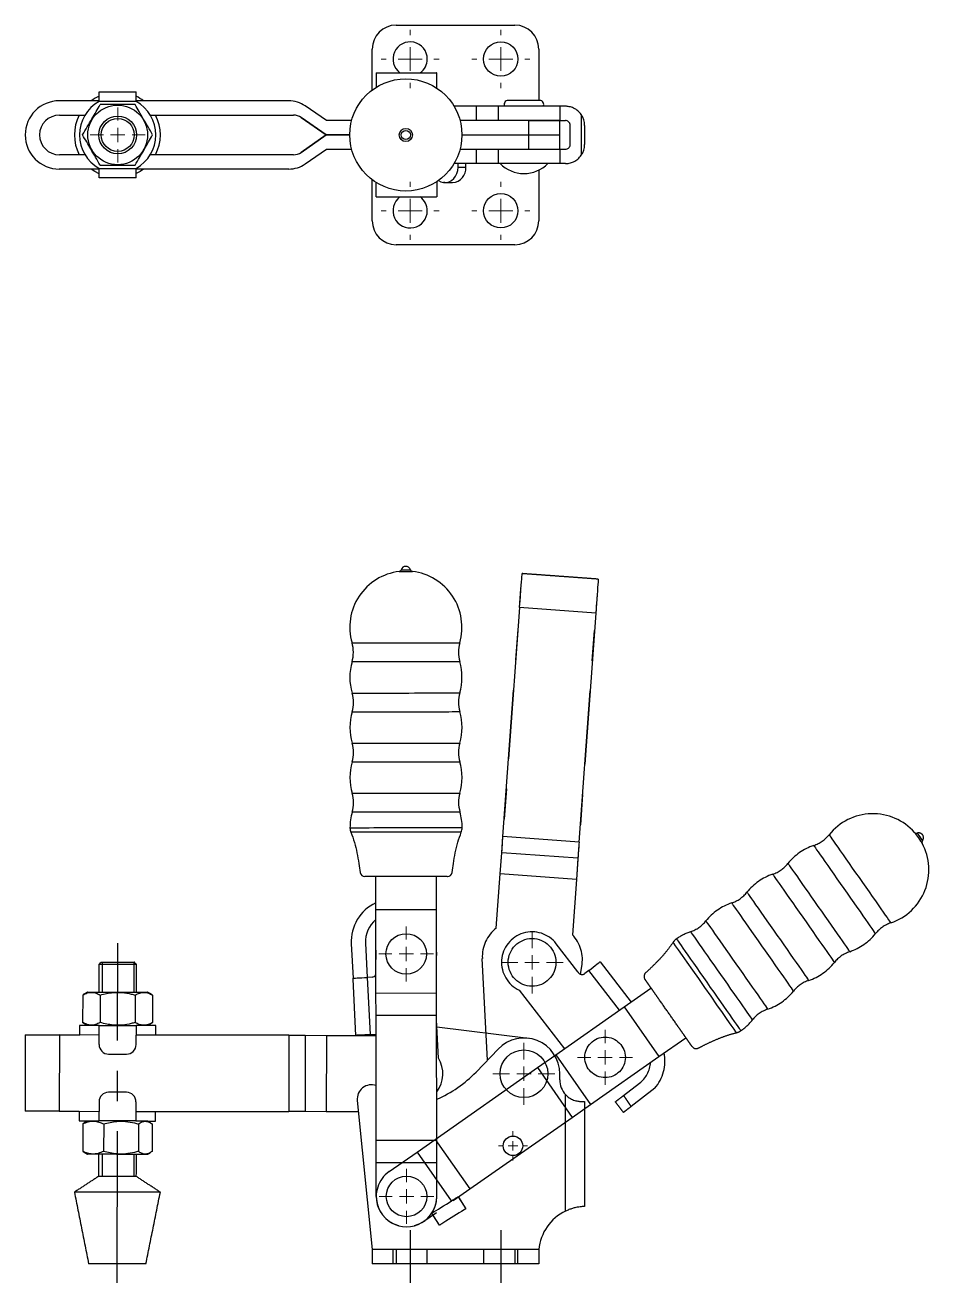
# Model space of a CAD drawing. Header units: millimetres. Extents: x 9 to 344, y 13 to 423.
# Drawn here: x 44 to 233.4, y 159.6 to 423.2 of the extents above; entities that cross this region are included whole.
import ezdxf

# ---------------------------------------------------------------- set-up
doc = ezdxf.new("R2010")
doc.units = ezdxf.units.MM
for name, pattern in [('CENTER', [50.8, 31.75, -6.35, 6.35, -6.35]), ('DASHED', [19.05, 12.7, -6.35]), ('PHANTOM', [63.5, 31.75, -6.35, 6.35, -6.35, 6.35, -6.35])]:
    doc.linetypes.add(name, pattern=pattern)
doc.layers.add('CENTER', color=1, linetype='CENTER')

# ---------------------------------------------------------------- blocks, each defined once
blk = doc.blocks.new('SW_CENTERMARKSYMBOL_0')
at = {"color": 0, "linetype": 'Continuous', "lineweight": 0}
for p, q in [((0, 3), (0, 5.75)), ((-3, 0), (-5.75, 0)), ((0, 0), (-1.5, 0)), ((0, 0), (0, 1.5)), ((0, 0), (0, -1.5)), ((0, 0), (1.5, 0)), ((3, 0), (5.75, 0)), ((0, -3), (0, -5.75))]:
    blk.add_line(p, q, dxfattribs=at)
blk = doc.blocks.new('SW_CENTERMARKSYMBOL_1')
at = {"color": 0, "linetype": 'Continuous', "lineweight": 0}
for p, q in [((0, 3), (0, 5.75)), ((-3, 0), (-5.75, 0)), ((0, 0), (-1.5, 0)), ((0, 0), (0, 1.5)), ((0, 0), (0, -1.5)), ((0, 0), (1.5, 0)), ((3, 0), (5.75, 0)), ((0, -3), (0, -5.75))]:
    blk.add_line(p, q, dxfattribs=at)
blk = doc.blocks.new('SW_CENTERMARKSYMBOL_2')
at = {"color": 0, "linetype": 'Continuous', "lineweight": 0}
for p, q in [((0, 3), (0, 6.5)), ((-3, 0), (-6.5, 0)), ((0, 0), (-1.5, 0)), ((0, 0), (0, 1.5)), ((0, 0), (0, -1.5)), ((0, 0), (1.5, 0)), ((3, 0), (6.5, 0)), ((0, -3), (0, -6.5))]:
    blk.add_line(p, q, dxfattribs=at)
blk = doc.blocks.new('SW_CENTERMARKSYMBOL_3')
at = {"color": 0, "linetype": 'Continuous', "lineweight": 0}
for p, q in [((0, 2), (0, 3.05)), ((-2, 0), (-3.05, 0)), ((0, 0), (-1, 0)), ((0, 0), (0, 1)), ((0, 0), (0, -1)), ((0, 0), (1, 0)), ((2, 0), (3.05, 0)), ((0, -2), (0, -3.05))]:
    blk.add_line(p, q, dxfattribs=at)
blk = doc.blocks.new('SW_CENTERMARKSYMBOL_4')
at = {"color": 0, "linetype": 'Continuous', "lineweight": 0}
for p, q in [((0, 5), (0, 6.1)), ((-5, 0), (-6.1, 0)), ((0, 0), (-2.5, 0)), ((0, 0), (0, 2.5)), ((0, 0), (0, -2.5)), ((0, 0), (2.5, 0)), ((5, 0), (6.1, 0)), ((0, -5), (0, -6.1))]:
    blk.add_line(p, q, dxfattribs=at)
blk = doc.blocks.new('SW_CENTERMARKSYMBOL_5')
at = {"color": 0, "linetype": 'Continuous', "lineweight": 0}
for p, q in [((0, 5), (0, 6.1)), ((-5, 0), (-6.1, 0)), ((0, 0), (-2.5, 0)), ((0, 0), (0, 2.5)), ((0, 0), (0, -2.5)), ((0, 0), (2.5, 0)), ((5, 0), (6.1, 0)), ((0, -5), (0, -6.1))]:
    blk.add_line(p, q, dxfattribs=at)
blk = doc.blocks.new('SW_CENTERMARKSYMBOL_6')
at = {"color": 0, "linetype": 'Continuous', "lineweight": 0}
for p, q in [((0, 5), (0, 6.1)), ((-5, 0), (-6.1, 0)), ((0, 0), (-2.5, 0)), ((0, 0), (0, 2.5)), ((0, 0), (0, -2.5)), ((0, 0), (2.5, 0)), ((5, 0), (6.1, 0)), ((0, -5), (0, -6.1))]:
    blk.add_line(p, q, dxfattribs=at)
blk = doc.blocks.new('SW_CENTERMARKSYMBOL_7')
at = {"color": 0, "linetype": 'Continuous', "lineweight": 0}
for p, q in [((0, 5), (0, 6.1)), ((-5, 0), (-6.1, 0)), ((0, 0), (-2.5, 0)), ((0, 0), (0, 2.5)), ((0, 0), (0, -2.5)), ((0, 0), (2.5, 0)), ((5, 0), (6.1, 0)), ((0, -5), (0, -6.1))]:
    blk.add_line(p, q, dxfattribs=at)

msp = doc.modelspace()

# ---------------------------------------------------------------- linework, layer by layer
at = {"color": 7, "linetype": 'Continuous'}
for p, q in [((121.73, 423.16), (146.63, 423.16)), ((116.73, 409.56), (116.73, 418.16)), ((151.63, 418.16), (151.63, 407.39)), ((117.53, 413.16), (130.23, 413.16)), ((117.53, 413.16), (117.53, 410.11)), ((130.26, 413.16), (130.23, 413.16)), ((130.27, 409.96), (130.26, 413.16)), ((59.49, 409.16), (59.51, 409.16)), ((59.49, 409.16), (59.49, 409.16)), ((59.51, 409.16), (67.26, 409.16)), ((59.51, 409.16), (59.51, 409.16)), ((51.19, 407.31), (51.17, 407.31)), ((59.51, 407.31), (51.19, 407.31)), ((59.51, 407.16), (59.52, 407.16)), ((67.26, 407.16), (59.52, 407.16)), ((59.73, 406.51), (59.72, 406.51)), ((99.26, 407.31), (67.26, 407.31)), ((107.14, 403.16), (102.68, 406.25)), ((113.68, 406.16), (113.59, 406.16)), ((138.49, 406.16), (133.93, 406.16)), ((138.49, 406.16), (138.49, 403.16)), ((143.11, 406.16), (138.49, 406.16)), ((143.11, 406.16), (143.11, 403.16)), ((156.03, 406.16), (143.11, 406.16)), ((151.85, 407.39), (145.2, 407.39)), ((156.03, 406.16), (156.03, 403.16)), ((157.23, 406.16), (156.03, 406.16)), ((51.19, 404.31), (56.55, 404.31)), ((70.23, 404.31), (100.26, 404.31)), ((101.86, 403.82), (101.83, 403.82)), ((107.1, 400.17), (101.83, 403.82)), ((101.86, 403.82), (107.12, 400.17)), ((160.53, 404.42), (160.53, 395.9)), ((112.42, 403.16), (107.14, 403.16)), ((149.45, 403.16), (135.19, 403.16)), ((149.45, 403.16), (149.45, 400.17)), ((156.03, 403.16), (149.45, 403.16)), ((149.45, 403.16), (156.03, 403.16)), ((156.03, 403.16), (157.23, 403.16)), ((158.23, 398.16), (158.23, 402.16)), ((161.23, 402.16), (161.23, 398.16)), ((101.83, 396.51), (107.1, 400.15)), ((107.12, 400.15), (101.86, 396.51)), ((107.12, 400.17), (107.1, 400.17)), ((107.12, 400.15), (107.1, 400.15)), ((107.12, 400.17), (112.03, 400.17)), ((112.03, 400.15), (107.12, 400.15)), ((135.58, 400.17), (149.45, 400.17)), ((149.45, 400.17), (156.03, 400.17)), ((149.45, 400.15), (149.45, 397.16)), ((56.55, 396.01), (51.19, 396.01)), ((100.26, 396.01), (70.23, 396.01)), ((101.86, 396.51), (101.83, 396.51)), ((102.68, 394.08), (107.14, 397.16)), ((107.14, 397.16), (112.42, 397.16)), ((135.19, 397.16), (149.45, 397.16)), ((138.49, 397.16), (138.49, 394.16)), ((143.11, 397.16), (143.11, 394.16)), ((149.45, 397.16), (156.03, 397.16)), ((149.45, 397.16), (156.03, 397.16)), ((156.03, 397.16), (156.03, 394.16)), ((156.03, 397.16), (157.23, 397.16)), ((51.19, 393.01), (51.17, 393.01)), ((59.51, 393.01), (51.19, 393.01)), ((59.51, 393.16), (59.52, 393.16)), ((59.52, 393.16), (67.26, 393.16)), ((59.73, 393.81), (59.72, 393.81)), ((99.26, 393.01), (67.26, 393.01)), ((113.68, 394.16), (113.59, 394.16)), ((138.49, 394.16), (133.93, 394.16)), ((134.74, 393.41), (134.74, 394.16)), ((134.74, 393.41), (136.33, 393.41)), ((136.33, 393.41), (136.33, 394.16)), ((143.11, 394.16), (138.49, 394.16)), ((156.03, 394.16), (143.11, 394.16)), ((151.63, 392.79), (151.63, 382.16)), ((157.23, 394.16), (156.03, 394.16)), ((59.51, 391.16), (59.51, 391.16)), ((67.26, 391.16), (59.51, 391.16)), ((116.73, 382.16), (116.73, 390.77)), ((117.53, 387.16), (117.53, 390.22)), ((130.27, 390.36), (130.26, 387.16)), ((117.53, 387.16), (130.23, 387.16)), ((130.26, 387.16), (130.23, 387.16)), ((146.63, 377.16), (121.73, 377.16)), ((117.5, 237.85), (117.49, 244.71)), ((130.2, 237.87), (130.19, 244.73)), ((117.5, 237.85), (130.2, 237.87)), ((117.52, 220.35), (117.5, 237.85)), ((130.22, 220.37), (130.2, 237.87)), ((112.34, 230.66), (112.71, 223.47)), ((115.34, 230.81), (115.7, 223.62)), ((117.47, 228.22), (117.52, 227.36)), ((112.72, 223.27), (112.71, 223.47)), ((113.31, 211.49), (112.72, 223.27)), ((116.7, 223.67), (115.7, 223.62)), ((115.7, 223.62), (116.3, 211.64)), ((56.07, 219.94), (56.06, 214.19)), ((59.73, 219.93), (59.72, 214.18)), ((67.06, 219.92), (67.06, 214.17)), ((70.73, 219.92), (70.72, 214.17)), ((117.52, 220.35), (130.22, 220.37)), ((117.53, 215.69), (117.52, 220.35)), ((130.23, 215.7), (130.22, 220.37)), ((59.52, 213.56), (67.26, 213.55)), ((117.53, 215.69), (130.23, 215.7)), ((117.56, 189.52), (117.53, 215.69)), ((130.26, 189.53), (130.23, 215.7)), ((130.63, 206.73), (130.23, 214.74)), ((51.19, 211.57), (51.17, 195.57)), ((59.51, 211.56), (51.19, 211.57)), ((51.19, 211.57), (55.39, 211.56)), ((59.51, 209.56), (59.51, 211.56)), ((67.26, 209.55), (67.26, 211.55)), ((99.26, 211.51), (67.26, 211.55)), ((99.26, 211.51), (99.24, 195.51)), ((102.68, 211.5), (102.66, 195.5)), ((102.68, 211.5), (107.14, 211.49)), ((107.14, 211.49), (107.12, 195.49)), ((107.12, 211.49), (117.54, 211.48)), ((107.14, 211.49), (117.54, 211.48)), ((116.3, 211.64), (117.32, 211.69)), ((116.3, 211.64), (117.32, 211.69)), ((117.32, 211.69), (117.53, 211.68)), ((130.3, 213.27), (149.45, 210.88)), ((143.11, 208.62), (138.49, 203.8)), ((143.11, 208.62), (138.49, 203.8)), ((61.51, 207.56), (65.25, 207.55)), ((156.03, 202.14), (156.03, 203.44)), ((65.24, 199.55), (61.5, 199.56)), ((113.6, 197.84), (116.73, 166.64)), ((113.6, 197.84), (116.73, 166.64)), ((157.23, 174.65), (157.23, 199.08)), ((51.17, 195.57), (59.49, 195.56)), ((55.36, 195.56), (51.17, 195.57)), ((59.49, 197.56), (59.49, 195.56)), ((67.24, 197.55), (67.24, 195.55)), ((67.24, 195.55), (99.24, 195.51)), ((107.1, 195.49), (101.83, 195.5)), ((107.12, 195.49), (102.66, 195.5)), ((113.84, 195.49), (107.1, 195.49)), ((113.84, 195.49), (107.12, 195.49)), ((160.53, 197.64), (161.23, 197.64)), ((161.23, 197.64), (161.23, 175.64)), ((161.23, 196.11), (161.23, 175.64)), ((56.08, 192.94), (56.07, 187.19)), ((67.24, 193.55), (59.49, 193.56)), ((60.47, 192.93), (60.46, 187.18)), ((67.75, 192.92), (67.74, 187.17)), ((70.64, 192.92), (70.64, 187.17)), ((157.23, 174.65), (157.23, 193.31)), ((117.56, 189.52), (130.26, 189.53)), ((117.57, 184.85), (117.56, 189.52)), ((130.27, 184.87), (130.26, 189.53)), ((117.57, 184.85), (130.27, 184.87)), ((117.58, 177.73), (117.57, 184.85)), ((130.28, 177.75), (130.27, 184.87)), ((134.74, 177.68), (136.33, 175.14)), ((134.79, 177.6), (136.33, 175.14)), ((130.82, 171.69), (129.23, 174.24)), ((130.82, 171.69), (129.46, 173.86)), ((116.73, 166.64), (116.73, 163.64)), ((121.73, 166.64), (116.73, 166.64)), ((116.73, 166.64), (116.73, 163.64)), ((121.73, 166.64), (116.73, 166.64)), ((121.73, 166.64), (121.73, 163.64)), ((146.63, 166.64), (121.73, 166.64)), ((121.73, 166.64), (121.73, 163.64)), ((146.63, 166.64), (121.73, 166.64)), ((146.63, 166.64), (146.63, 163.64)), ((151.63, 166.64), (146.63, 166.64)), ((146.63, 166.64), (146.63, 163.64)), ((151.63, 166.64), (146.63, 166.64)), ((151.63, 166.64), (151.63, 163.64)), ((151.63, 166.64), (151.63, 163.64)), ((69.32, 163.62), (57.32, 163.64)), ((121.73, 163.64), (116.73, 163.64)), ((121.73, 163.64), (116.73, 163.64)), ((146.63, 163.64), (121.73, 163.64)), ((146.63, 163.64), (121.73, 163.64)), ((151.63, 163.64), (146.63, 163.64)), ((151.63, 163.64), (146.63, 163.64))]:
    msp.add_line(p, q, dxfattribs=at)
for p, q in [((149.45, 400.15), (149.45, 400.17)), ((131.98, 390.16), (131.69, 390.18))]:
    msp.add_line(p, q)
at = {"color": 3, "linetype": 'PHANTOM'}
for p, q in [((144.05, 252.17), (147.62, 301.11)), ((147.62, 301.11), (144.13, 253.16)), ((163.58, 299.95), (147.62, 301.11)), ((163.58, 299.95), (160.01, 251)), ((160.08, 252), (163.58, 299.95)), ((160.08, 252), (144.13, 253.16)), ((143.56, 245.32), (143.94, 250.58)), ((143.55, 245.31), (143.88, 249.76)), ((159.84, 248.6), (143.88, 249.76)), ((159.9, 249.42), (159.51, 244.16)), ((159.84, 248.6), (159.51, 244.15)), ((142.73, 233.94), (143.56, 245.32)), ((142.73, 233.94), (143.55, 245.31)), ((159.51, 244.15), (143.55, 245.31)), ((159.51, 244.16), (158.67, 232.58)), ((159.51, 244.15), (158.67, 232.58)), ((159.81, 224.82), (155.3, 230.68)), ((140.87, 206.29), (139.8, 227.62)), ((164.51, 226.91), (171, 218.47)), ((160.62, 225.92), (160.31, 224.34)), ((162.13, 225.08), (161.32, 224.46)), ((162.13, 225.08), (161.32, 224.46)), ((168.54, 216.75), (162.13, 225.08)), ((169.52, 217.43), (175.14, 221.37)), ((147.55, 220.96), (157.01, 208.67)), ((155.19, 207.39), (169.52, 217.43)), ((169.52, 217.43), (176.81, 207.03)), ((176.81, 207.03), (182.43, 210.97)), ((151.37, 204.72), (155.19, 207.39)), ((155.19, 207.39), (162.48, 196.99)), ((162.48, 196.99), (176.81, 207.03)), ((129.94, 189.7), (151.37, 204.72)), ((151.37, 204.72), (158.66, 194.31)), ((169.4, 198.88), (172.74, 201.45)), ((175.95, 200.39), (170.97, 196.56)), ((158.66, 194.31), (162.48, 196.99)), ((137.22, 179.3), (158.66, 194.31)), ((126.12, 187.03), (129.94, 189.7)), ((129.94, 189.7), (137.22, 179.3)), ((120.28, 182.94), (126.12, 187.03)), ((126.12, 187.03), (133.29, 176.78)), ((133.73, 176.85), (137.22, 179.3)), ((127.57, 172.54), (130.2, 174.38))]:
    msp.add_line(p, q, dxfattribs=at)
at = {"color": 3, "linetype": 'Continuous'}
for p, q in [((60.14, 226.83), (60.14, 220.48)), ((66.76, 226.82), (66.76, 220.48)), ((60.14, 186.56), (60.14, 181.93)), ((66.76, 186.55), (66.76, 181.92))]:
    msp.add_line(p, q, dxfattribs=at)
at = {"color": 3, "linetype": 'DASHED'}
for p, q in [((121.08, 166.64), (121.08, 163.64)), ((128.28, 163.64), (128.28, 166.64)), ((140.08, 166.64), (140.08, 163.64)), ((147.28, 163.64), (147.28, 166.64))]:
    msp.add_line(p, q, dxfattribs=at)
at = {"color": 7, "linetype": 'Continuous', "flags": 128}
for points in [[(59.51, 392.02), (58.6, 392.51), (57.88, 393.01)], [(68.81, 393.01), (68.08, 392.51), (67.26, 392.06)], [(130.6, 390.6), (131.13, 390.32), (131.69, 390.18), (132.27, 390.18), (132.83, 390.32), (133.36, 390.6), (133.83, 391), (134.21, 391.5), (134.5, 392.09), (134.68, 392.74), (134.74, 393.41)], [(122.38, 308.68), (122.45, 308.68), (122.65, 308.68), (122.95, 308.68), (123.34, 308.68), (123.77, 308.68), (124.19, 308.68), (124.58, 308.68), (124.89, 308.68), (125.08, 308.68), (125.15, 308.68)], [(122.81, 309.04), (122.88, 309.04), (123.09, 309.04), (123.4, 309.04), (123.77, 309.04), (124.13, 309.04), (124.45, 309.04), (124.65, 309.04), (124.73, 309.04)], [(112.51, 293.71), (112.57, 293.71), (112.77, 293.71), (113.1, 293.71), (113.55, 293.71), (114.12, 293.71), (114.81, 293.71), (115.6, 293.71), (116.48, 293.71), (117.45, 293.72), (118.5, 293.72), (119.61, 293.72), (120.77, 293.72), (121.96, 293.72), (123.17, 293.72), (124.4, 293.72), (125.61, 293.73), (126.8, 293.73), (127.96, 293.73), (129.07, 293.73), (130.12, 293.73), (131.09, 293.73), (131.97, 293.73), (132.76, 293.73), (133.45, 293.74), (134.02, 293.74), (134.47, 293.74), (134.8, 293.74), (135, 293.74), (135.07, 293.74), (135.07, 293.74)], [(112.51, 289.79), (112.58, 289.79), (112.77, 289.79), (113.1, 289.79), (113.55, 289.79), (114.12, 289.79), (114.81, 289.79), (115.6, 289.79), (116.49, 289.79), (117.46, 289.8), (118.51, 289.8), (119.61, 289.8), (120.77, 289.8), (121.96, 289.8), (123.18, 289.8), (124.4, 289.8), (125.61, 289.81), (126.81, 289.81), (127.96, 289.81), (129.07, 289.81), (130.12, 289.81), (131.09, 289.81), (131.98, 289.81), (132.77, 289.81), (133.46, 289.82), (134.03, 289.82), (134.48, 289.82), (134.81, 289.82), (135, 289.82), (135.07, 289.82), (135.07, 289.82)], [(112.52, 283.21), (112.58, 283.21), (112.78, 283.21), (113.11, 283.21), (113.56, 283.21), (114.13, 283.21), (114.82, 283.21), (115.61, 283.21), (116.5, 283.21), (117.47, 283.22), (118.51, 283.22), (119.62, 283.22), (120.78, 283.22), (121.97, 283.22), (123.19, 283.22), (124.41, 283.22), (125.62, 283.23), (126.82, 283.23), (127.97, 283.23), (129.08, 283.23), (130.13, 283.23), (131.1, 283.23), (131.99, 283.23), (132.78, 283.23), (133.46, 283.24), (134.04, 283.24), (134.49, 283.24), (134.81, 283.24), (135.01, 283.24), (135.08, 283.24), (135.08, 283.24)], [(112.52, 279.29), (112.59, 279.29), (112.79, 279.29), (113.11, 279.29), (113.57, 279.29), (114.14, 279.29), (114.82, 279.29), (115.61, 279.29), (116.5, 279.29), (117.47, 279.3), (118.52, 279.3), (119.63, 279.3), (120.78, 279.3), (121.98, 279.3), (123.19, 279.3), (124.41, 279.3), (125.63, 279.31), (126.82, 279.31), (127.98, 279.31), (129.09, 279.31), (130.13, 279.31), (131.11, 279.31), (131.99, 279.31), (132.78, 279.31), (133.47, 279.32), (134.04, 279.32), (134.49, 279.32), (134.82, 279.32), (135.02, 279.32), (135.08, 279.32), (135.08, 279.32)], [(112.53, 272.71), (112.6, 272.71), (112.79, 272.71), (113.12, 272.71), (113.57, 272.71), (114.15, 272.71), (114.83, 272.71), (115.62, 272.71), (116.51, 272.71), (117.48, 272.72), (118.53, 272.72), (119.64, 272.72), (120.79, 272.72), (121.99, 272.72), (123.2, 272.72), (124.42, 272.72), (125.64, 272.73), (126.83, 272.73), (127.99, 272.73), (129.09, 272.73), (130.14, 272.73), (131.11, 272.73), (132, 272.73), (132.79, 272.73), (133.48, 272.74), (134.05, 272.74), (134.5, 272.74), (134.83, 272.74), (135.02, 272.74), (135.09, 272.74), (135.09, 272.74)], [(112.54, 268.79), (112.6, 268.79), (112.8, 268.79), (113.13, 268.79), (113.58, 268.79), (114.15, 268.79), (114.84, 268.79), (115.63, 268.79), (116.51, 268.79), (117.49, 268.8), (118.53, 268.8), (119.64, 268.8), (120.8, 268.8), (121.99, 268.8), (123.2, 268.8), (124.43, 268.8), (125.64, 268.81), (126.83, 268.81), (127.99, 268.81), (129.1, 268.81), (130.15, 268.81), (131.12, 268.81), (132, 268.81), (132.8, 268.81), (133.48, 268.82), (134.05, 268.82), (134.5, 268.82), (134.83, 268.82), (135.03, 268.82), (135.1, 268.82)], [(112.54, 262.21), (112.61, 262.21), (112.81, 262.21), (113.13, 262.21), (113.59, 262.21), (114.16, 262.21), (114.84, 262.21), (115.63, 262.21), (116.52, 262.21), (117.49, 262.22), (118.54, 262.22), (119.65, 262.22), (120.81, 262.22), (122, 262.22), (123.21, 262.22), (124.43, 262.22), (125.65, 262.23), (126.84, 262.23), (128, 262.23), (129.11, 262.23), (130.15, 262.23), (131.13, 262.23), (132.01, 262.23), (132.8, 262.23), (133.49, 262.24), (134.06, 262.24), (134.51, 262.24), (134.84, 262.24), (135.04, 262.24), (135.1, 262.24), (135.1, 262.24)], [(112.55, 258.29), (112.61, 258.29), (112.81, 258.29), (113.14, 258.29), (113.59, 258.29), (114.16, 258.29), (114.85, 258.29), (115.64, 258.29), (116.53, 258.29), (117.5, 258.3), (118.54, 258.3), (119.65, 258.3), (120.81, 258.3), (122, 258.3), (123.22, 258.3), (124.44, 258.3), (125.65, 258.31), (126.85, 258.31), (128, 258.31), (129.11, 258.31), (130.16, 258.31), (131.13, 258.31), (132.02, 258.31), (132.81, 258.31), (133.49, 258.32), (134.07, 258.32), (134.52, 258.32), (134.84, 258.32), (135.04, 258.32), (135.11, 258.32), (135.11, 258.32)], [(112.08, 255), (112.15, 255), (112.35, 255), (112.68, 255), (113.13, 255), (113.71, 255), (114.4, 255), (115.2, 255), (116.09, 255), (117.08, 255.01), (118.14, 255.01), (119.26, 255.01), (120.44, 255.01), (121.66, 255.01), (122.89, 255.01), (124.14, 255.01), (125.39, 255.02), (126.62, 255.02), (127.82, 255.02), (128.97, 255.02), (130.06, 255.02), (131.09, 255.02), (132.03, 255.02), (132.88, 255.02), (133.62, 255.03), (134.26, 255.03), (134.78, 255.03), (135.17, 255.03), (135.43, 255.03), (135.57, 255.03), (135.58, 255.03)], [(135.4, 254.07), (135.18, 254.07), (134.52, 254.07), (133.45, 254.07), (132.01, 254.07), (130.26, 254.06), (128.26, 254.06), (126.09, 254.06), (123.83, 254.06), (121.58, 254.05), (119.41, 254.05), (117.41, 254.05), (115.65, 254.05), (114.22, 254.04), (113.15, 254.04), (112.49, 254.04), (112.27, 254.04), (112.27, 254.04)], [(117.51, 229.33), (117.49, 229.14), (117.47, 228.22)], [(130.22, 227.75), (130.26, 228.55), (130.21, 229.34)], [(59.94, 226.83), (60.01, 226.83), (60.21, 226.83), (60.53, 226.83), (60.96, 226.83), (61.48, 226.83), (62.08, 226.83), (62.73, 226.83), (63.41, 226.83)], [(63.41, 226.83), (64.08, 226.83), (64.73, 226.83), (65.33, 226.83), (65.86, 226.83), (66.29, 226.83), (66.61, 226.82), (66.81, 226.82), (66.87, 226.82)], [(63.41, 226.33), (62.68, 226.33), (61.97, 226.33), (61.32, 226.33), (60.74, 226.33), (60.24, 226.33), (59.86, 226.33), (59.59, 226.33), (59.46, 226.33), (59.44, 226.33)], [(67.37, 226.32), (67.35, 226.32), (67.22, 226.32), (66.96, 226.32), (66.57, 226.32), (66.08, 226.33), (65.49, 226.33), (64.84, 226.33), (64.14, 226.33), (63.41, 226.33)], [(112.71, 223.47), (112.76, 223.47), (112.93, 223.48), (113.21, 223.5), (113.58, 223.52), (114.04, 223.54), (114.55, 223.56), (115.12, 223.59), (115.7, 223.62)], [(57.15, 220.56), (57.15, 220.56), (57.25, 220.56), (57.48, 220.56), (57.84, 220.56), (58.32, 220.56), (58.9, 220.56), (59.58, 220.56), (60.34, 220.56), (61.17, 220.56), (62.04, 220.56), (62.94, 220.55), (63.86, 220.55), (64.76, 220.55), (65.63, 220.55), (66.46, 220.55), (67.22, 220.55), (67.9, 220.55), (68.48, 220.55), (68.96, 220.55), (69.31, 220.55), (69.54, 220.55), (69.64, 220.55), (69.65, 220.55)], [(59.52, 213.56), (58.62, 213.56), (57.81, 213.56), (57.1, 213.56), (56.5, 213.56), (56.02, 213.56), (55.67, 213.56), (55.46, 213.56), (55.39, 213.56)], [(59.51, 211.56), (59.51, 211.95), (59.51, 212.32), (59.52, 212.67), (59.52, 212.97), (59.52, 213.22), (59.52, 213.41), (59.52, 213.52), (59.52, 213.56)], [(67.26, 213.55), (67.26, 213.51), (67.26, 213.4), (67.26, 213.21), (67.26, 212.96), (67.26, 212.66), (67.26, 212.31), (67.26, 211.94), (67.26, 211.55)], [(71.39, 213.54), (71.32, 213.54), (71.11, 213.54), (70.76, 213.54), (70.28, 213.54), (69.68, 213.55), (68.97, 213.55), (68.16, 213.55), (67.26, 213.55)], [(44.04, 211.58), (44.05, 211.58), (44.19, 211.58), (44.45, 211.58), (44.84, 211.58), (45.35, 211.58), (45.96, 211.58), (46.67, 211.58), (47.47, 211.58), (48.34, 211.57), (49.26, 211.57), (50.21, 211.57), (51.19, 211.57)], [(47.04, 211.58), (47.05, 211.58), (47.2, 211.58), (47.47, 211.58), (47.88, 211.58), (48.39, 211.57), (49, 211.57), (49.69, 211.57), (50.42, 211.57), (51.19, 211.57)], [(99.26, 211.51), (99.72, 211.5), (100.17, 211.5), (100.61, 211.5), (101.05, 211.5), (101.48, 211.5), (101.89, 211.5), (102.29, 211.5), (102.68, 211.5)], [(100.26, 211.5), (100.47, 211.5), (100.69, 211.5), (100.89, 211.5), (101.1, 211.5), (101.3, 211.5), (101.49, 211.5), (101.68, 211.5), (101.86, 211.5)], [(116.3, 211.64), (115.72, 211.61), (115.16, 211.58), (114.64, 211.55), (114.19, 211.53), (113.81, 211.51), (113.54, 211.5), (113.37, 211.49), (113.31, 211.49)], [(51.17, 195.57), (50.19, 195.57), (49.24, 195.57), (48.32, 195.57), (47.45, 195.58), (46.65, 195.58), (45.94, 195.58), (45.32, 195.58), (44.82, 195.58), (44.43, 195.58), (44.17, 195.58), (44.03, 195.58), (44.02, 195.58)], [(51.17, 195.57), (50.4, 195.57), (49.67, 195.57), (48.98, 195.57), (48.37, 195.57), (47.85, 195.58), (47.45, 195.58), (47.17, 195.58), (47.03, 195.58), (47.02, 195.58)], [(59.49, 193.56), (59.49, 193.6), (59.49, 193.71), (59.49, 193.9), (59.49, 194.15), (59.49, 194.45), (59.49, 194.79), (59.49, 195.17), (59.49, 195.56)], [(67.24, 195.55), (67.24, 195.16), (67.24, 194.78), (67.24, 194.44), (67.24, 194.13), (67.24, 193.89), (67.24, 193.7), (67.24, 193.59), (67.24, 193.55)], [(102.66, 195.5), (102.27, 195.5), (101.87, 195.5), (101.46, 195.5), (101.03, 195.5), (100.59, 195.5), (100.15, 195.5), (99.7, 195.5), (99.24, 195.51)], [(101.83, 195.5), (101.66, 195.5), (101.47, 195.5), (101.28, 195.5), (101.08, 195.5), (100.87, 195.5), (100.66, 195.5), (100.45, 195.5), (100.24, 195.5)], [(55.36, 193.56), (55.43, 193.56), (55.64, 193.56), (55.99, 193.56), (56.47, 193.56), (57.07, 193.56), (57.78, 193.56), (58.59, 193.56), (59.49, 193.56)], [(67.24, 193.55), (68.13, 193.55), (68.94, 193.55), (69.65, 193.55), (70.25, 193.54), (70.73, 193.54), (71.08, 193.54), (71.29, 193.54), (71.36, 193.54)], [(64.09, 186.55), (63.18, 186.55), (62.27, 186.56), (61.38, 186.56), (60.54, 186.56), (59.76, 186.56), (59.05, 186.56), (58.44, 186.56), (57.93, 186.56), (57.53, 186.56), (57.26, 186.56), (57.12, 186.56), (57.1, 186.56)], [(69.6, 186.55), (69.54, 186.55), (69.35, 186.55), (69.03, 186.55), (68.59, 186.55), (68.04, 186.55), (67.39, 186.55), (66.65, 186.55), (65.84, 186.55), (64.98, 186.55), (64.09, 186.55)], [(67.31, 181.92), (67.29, 181.92), (67.16, 181.92), (66.9, 181.92), (66.51, 181.92), (66.02, 181.93), (65.43, 181.93), (64.78, 181.93), (64.08, 181.93), (63.35, 181.93), (62.62, 181.93), (61.91, 181.93), (61.26, 181.93), (60.68, 181.93), (60.18, 181.93), (59.8, 181.93), (59.53, 181.93), (59.4, 181.93), (59.38, 181.93)], [(72.34, 178.62), (72.34, 178.62), (72.24, 178.62), (72, 178.62), (71.63, 178.62), (71.14, 178.62), (70.52, 178.62), (69.8, 178.62), (68.98, 178.62), (68.08, 178.62), (67.1, 178.62), (66.07, 178.63), (65, 178.63), (63.9, 178.63), (62.79, 178.63), (61.69, 178.63), (60.61, 178.63), (59.58, 178.63), (58.6, 178.64), (57.7, 178.64), (56.88, 178.64), (56.16, 178.64), (55.55, 178.64), (55.05, 178.64), (54.69, 178.64), (54.45, 178.64), (54.35, 178.64), (54.34, 178.64)], [(129.23, 174.24), (129.29, 174.28), (129.46, 174.39), (129.75, 174.57), (130.14, 174.81), (130.6, 175.1), (131.13, 175.43), (131.69, 175.78), (132.27, 176.14), (132.83, 176.49), (133.36, 176.82), (133.83, 177.11), (134.21, 177.35), (134.5, 177.53), (134.68, 177.65), (134.74, 177.68)], [(129.99, 174.72), (130.14, 174.81), (130.6, 175.1), (131.13, 175.43), (131.69, 175.78), (132.27, 176.14), (132.83, 176.49), (133.36, 176.82), (133.64, 177)], [(136.33, 175.14), (136.27, 175.1), (136.09, 174.99), (135.8, 174.81), (135.42, 174.57), (134.95, 174.28), (134.42, 173.95), (133.86, 173.6), (133.28, 173.24), (132.72, 172.88), (132.19, 172.56), (131.73, 172.26), (131.34, 172.02), (131.05, 171.84), (130.88, 171.73), (130.82, 171.69)], [(136.33, 175.14), (136.27, 175.1), (136.09, 174.99), (135.8, 174.81), (135.42, 174.57), (134.95, 174.28), (134.42, 173.95), (133.86, 173.6), (133.28, 173.24), (132.72, 172.88), (132.19, 172.56), (131.73, 172.26), (131.34, 172.02), (131.05, 171.84), (130.88, 171.73), (130.82, 171.69)]]:
    msp.add_lwpolyline(points, dxfattribs=at)
at = {"color": 3, "linetype": 'PHANTOM', "flags": 128}
for points in [[(147.62, 301.11), (147.69, 302.13), (147.76, 303.12), (147.83, 304.08), (147.9, 304.97), (147.96, 305.78), (148.01, 306.5), (148.05, 307.11), (148.09, 307.6), (148.12, 307.95), (148.13, 308.17), (148.14, 308.24)], [(164.1, 307.08), (164.09, 307.01), (164.07, 306.79), (164.05, 306.44), (164.01, 305.95), (163.97, 305.34), (163.92, 304.62), (163.86, 303.81), (163.79, 302.91), (163.72, 301.96), (163.65, 300.97), (163.58, 299.95)], [(147.62, 301.11), (147.67, 301.87), (147.73, 302.61), (147.78, 303.29), (147.82, 303.9), (147.86, 304.42), (147.89, 304.82), (147.91, 305.09), (147.92, 305.23), (147.92, 305.25)], [(163.88, 304.09), (163.88, 304.07), (163.87, 303.93), (163.85, 303.66), (163.82, 303.25), (163.78, 302.74), (163.73, 302.13), (163.68, 301.45), (163.63, 300.71), (163.58, 299.95)], [(143.88, 249.76), (143.91, 250.14), (143.94, 250.54), (143.97, 250.95), (144, 251.38), (144.03, 251.82), (144.06, 252.26), (144.09, 252.71), (144.13, 253.16)], [(212.45, 253.52), (212.49, 253.47), (212.61, 253.3), (212.8, 253.02), (213.07, 252.64), (213.41, 252.15), (213.81, 251.57), (214.28, 250.91), (214.81, 250.16), (215.38, 249.34), (216, 248.46), (216.65, 247.52), (217.33, 246.55), (218.03, 245.55), (218.74, 244.54), (219.46, 243.52), (220.16, 242.51), (220.85, 241.53), (221.52, 240.57), (222.16, 239.66), (222.75, 238.81), (223.3, 238.03), (223.8, 237.32), (224.24, 236.69), (224.61, 236.16), (224.92, 235.72), (225.15, 235.39), (225.31, 235.17), (225.38, 235.06), (225.39, 235.05)], [(230.38, 254), (230.42, 253.94), (230.53, 253.78), (230.71, 253.53), (230.93, 253.22), (231.17, 252.87), (231.42, 252.52), (231.64, 252.2), (231.81, 251.95), (231.93, 251.79), (231.97, 251.73)], [(230.92, 253.86), (230.96, 253.8), (231.08, 253.63), (231.26, 253.37), (231.47, 253.07), (231.68, 252.77), (231.86, 252.52), (231.98, 252.34), (232.02, 252.28), (232.02, 252.28)], [(143.94, 250.58), (143.95, 250.76), (143.96, 250.94), (143.98, 251.14), (143.99, 251.33), (144.01, 251.54), (144.02, 251.75), (144.04, 251.96), (144.05, 252.17)], [(160.08, 252), (160.05, 251.55), (160.02, 251.1), (159.99, 250.65), (159.95, 250.22), (159.92, 249.79), (159.89, 249.38), (159.86, 248.98), (159.84, 248.6)], [(160.01, 251), (160, 250.79), (159.98, 250.58), (159.97, 250.38), (159.95, 250.17), (159.94, 249.97), (159.92, 249.78), (159.91, 249.59), (159.9, 249.42)], [(209.24, 251.27), (209.28, 251.22), (209.4, 251.05), (209.59, 250.77), (209.86, 250.39), (210.2, 249.91), (210.6, 249.33), (211.07, 248.66), (211.6, 247.91), (212.17, 247.09), (212.79, 246.21), (213.44, 245.27), (214.12, 244.3), (214.82, 243.3), (215.53, 242.29), (216.25, 241.27), (216.95, 240.26), (217.64, 239.28), (218.31, 238.32), (218.95, 237.42), (219.54, 236.56), (220.09, 235.78), (220.59, 235.07), (221.03, 234.44), (221.4, 233.91), (221.71, 233.48), (221.94, 233.14), (222.09, 232.92), (222.17, 232.81), (222.18, 232.8)], [(200.64, 245.25), (200.68, 245.19), (200.8, 245.03), (200.99, 244.75), (201.26, 244.37), (201.6, 243.88), (202, 243.3), (202.47, 242.63), (203, 241.88), (203.57, 241.06), (204.19, 240.18), (204.84, 239.25), (205.52, 238.28), (206.22, 237.28), (206.93, 236.27), (207.65, 235.25), (208.35, 234.24), (209.04, 233.25), (209.71, 232.3), (210.35, 231.39), (210.94, 230.54), (211.49, 229.75), (211.99, 229.04), (212.43, 228.42), (212.8, 227.89), (213.11, 227.45), (213.34, 227.12), (213.49, 226.9), (213.57, 226.79), (213.58, 226.77)], [(203.85, 247.5), (203.89, 247.44), (204.01, 247.27), (204.2, 247), (204.47, 246.61), (204.81, 246.13), (205.21, 245.55), (205.68, 244.88), (206.21, 244.13), (206.78, 243.31), (207.4, 242.43), (208.05, 241.5), (208.73, 240.53), (209.43, 239.53), (210.14, 238.51), (210.86, 237.5), (211.56, 236.49), (212.25, 235.5), (212.92, 234.55), (213.56, 233.64), (214.15, 232.79), (214.71, 232), (215.2, 231.29), (215.64, 230.67), (216.01, 230.13), (216.32, 229.7), (216.55, 229.37), (216.71, 229.15), (216.78, 229.04), (216.79, 229.02)], [(195.25, 241.47), (195.29, 241.42), (195.41, 241.25), (195.6, 240.97), (195.87, 240.59), (196.21, 240.11), (196.61, 239.53), (197.08, 238.86), (197.61, 238.11), (198.18, 237.29), (198.8, 236.41), (199.45, 235.48), (200.13, 234.5), (200.83, 233.5), (201.54, 232.49), (202.26, 231.47), (202.96, 230.46), (203.65, 229.48), (204.32, 228.52), (204.96, 227.62), (205.55, 226.76), (206.11, 225.98), (206.6, 225.27), (207.04, 224.64), (207.41, 224.11), (207.72, 223.68), (207.95, 223.35), (208.11, 223.12), (208.18, 223.01), (208.19, 223)], [(192.04, 239.23), (192.08, 239.17), (192.2, 239), (192.39, 238.72), (192.66, 238.34), (193, 237.86), (193.4, 237.28), (193.87, 236.61), (194.4, 235.86), (194.97, 235.04), (195.59, 234.16), (196.24, 233.23), (196.92, 232.25), (197.62, 231.26), (198.33, 230.24), (199.05, 229.22), (199.75, 228.22), (200.44, 227.23), (201.11, 226.28), (201.75, 225.37), (202.34, 224.52), (202.89, 223.73), (203.39, 223.02), (203.83, 222.39), (204.2, 221.86), (204.51, 221.43), (204.74, 221.1), (204.89, 220.87), (204.97, 220.76), (204.98, 220.75)], [(186.65, 235.45), (186.69, 235.39), (186.81, 235.23), (187, 234.95), (187.27, 234.57), (187.61, 234.08), (188.01, 233.5), (188.48, 232.83), (189.01, 232.08), (189.58, 231.26), (190.2, 230.38), (190.85, 229.45), (191.53, 228.48), (192.23, 227.48), (192.94, 226.47), (193.66, 225.45), (194.36, 224.44), (195.05, 223.45), (195.72, 222.5), (196.36, 221.59), (196.95, 220.74), (197.51, 219.95), (198, 219.24), (198.44, 218.62), (198.81, 218.09), (199.12, 217.65), (199.35, 217.32), (199.51, 217.1), (199.58, 216.99), (199.59, 216.97)], [(183.44, 233.2), (183.48, 233.14), (183.6, 232.98), (183.79, 232.7), (184.06, 232.32), (184.4, 231.83), (184.8, 231.25), (185.27, 230.58), (185.8, 229.84), (186.37, 229.02), (186.99, 228.13), (187.64, 227.2), (188.32, 226.23), (189.02, 225.23), (189.73, 224.22), (190.45, 223.2), (191.15, 222.19), (191.84, 221.2), (192.51, 220.25), (193.15, 219.34), (193.74, 218.49), (194.29, 217.7), (194.79, 217), (195.23, 216.37), (195.6, 215.84), (195.91, 215.4), (196.14, 215.07), (196.3, 214.85), (196.37, 214.74), (196.38, 214.72)], [(193.07, 212.05), (192.94, 212.23), (192.56, 212.77), (191.95, 213.65), (191.13, 214.83), (190.12, 216.26), (188.97, 217.9), (187.73, 219.68), (186.43, 221.53), (185.14, 223.37), (183.89, 225.15), (182.75, 226.79), (181.74, 228.22), (180.91, 229.4), (180.3, 230.28), (179.92, 230.82), (179.8, 231), (179.8, 231)], [(180.48, 231.7), (180.51, 231.64), (180.63, 231.47), (180.83, 231.19), (181.1, 230.81), (181.44, 230.32), (181.85, 229.74), (182.32, 229.06), (182.85, 228.3), (183.43, 227.48), (184.06, 226.58), (184.72, 225.64), (185.41, 224.65), (186.13, 223.63), (186.85, 222.6), (187.58, 221.55), (188.31, 220.52), (189.02, 219.5), (189.71, 218.51), (190.37, 217.57), (191, 216.67), (191.58, 215.84), (192.11, 215.09), (192.58, 214.41), (192.99, 213.83), (193.34, 213.34), (193.61, 212.95), (193.8, 212.68), (193.92, 212.51), (193.96, 212.45)], [(162.13, 225.08), (162.59, 225.44), (163.04, 225.78), (163.45, 226.1), (163.81, 226.38), (164.1, 226.61), (164.32, 226.77), (164.46, 226.88), (164.51, 226.91)]]:
    msp.add_lwpolyline(points, dxfattribs=at)
at = {"color": 7, "linetype": 'Continuous'}
for centre, radius in [((143.68, 416.06), 3.6), ((123.78, 400.16), 11.75), ((63.4, 400.16), 6.25), ((63.41, 400.16), 3.96), ((123.77, 400.16), 1.38), ((123.77, 400.16), 0.961), ((143.68, 384.26), 3.6), ((123.86, 228.54), 4.25), ((148.53, 203.44), 5), ((146.23, 188.34), 2.05), ((123.93, 177.74), 4.25), ((123.93, 177.74), 4.25)]:
    msp.add_circle(centre, radius, dxfattribs=at)
at = {"color": 3, "linetype": 'Continuous'}
msp.add_circle((63.41, 400.16), 3.46, dxfattribs=at)
at = {"color": 3, "linetype": 'PHANTOM'}
for centre, radius in [((150.23, 226.78), 5), ((165.53, 206.88), 4.25)]:
    msp.add_circle(centre, radius, dxfattribs=at)
at = {"color": 7, "linetype": 'Continuous'}
for centre, radius, start, end in [((121.73, 418.16), 5, 90, 180), ((146.63, 418.16), 5, 0, 90), ((124.68, 416.06), 3.6, 0, 233.6639), ((124.68, 416.06), 3.6, 306.3361, 360), ((-310.18, 407.66), 369.7, 359.9227, 0.2327), ((-301.12, 407.66), 368.38, 359.9222, 0.2332), ((51.17, 400.16), 7.15, 90.0001, 269.9999), ((63.39, 400.16), 8, 118.9551, 241.0449), ((63.34, 400.16), 9, 115.1569, 127.3971), ((63.34, 400.16), 9, 52.603, 64.1802), ((63.39, 400.16), 8, 298.9551, 61.0449), ((99.26, 401.31), 6, 55.3296, 90), ((145.2, 406.56), 0.825, 90, 209.0025), ((151.85, 406.56), 0.825, 330.9975, 90), ((51.19, 400.16), 4.15, 90, 270), ((63.34, 400.16), 9, 152.5414, 207.4586), ((63.34, 400.16), 9, 332.5412, 27.4588), ((100.24, 401.51), 2.8, 55.3296, 90.0001), ((100.26, 401.51), 2.8, 55.3297, 90), ((157.23, 402.16), 4, 0, 34.4115), ((157.23, 398.16), 4, 325.5885, 360), ((100.24, 398.81), 2.8, 269.9999, 304.6704), ((100.26, 398.81), 2.8, 270, 304.6703), ((-310.18, 392.66), 369.7, 359.7673, 0.0773), ((-301.12, 392.66), 368.38, 359.7668, 0.0778), ((99.26, 399.01), 6, 270, 304.6704), ((133.32, 393.17), 3.02, 274.7596, 4.6413), ((148.53, 399.07), 7, 224.4352, 270), ((148.53, 399.07), 7, 270, 315.5648), ((124.68, 384.26), 3.6, 126.3361, 360), ((124.68, 384.26), 3.6, 0, 53.6639), ((121.73, 382.16), 5, 180, 270), ((146.63, 382.16), 5, 270, 360), ((123.78, 297.01), 11.75, 96.8275, 196.3299), ((122.32, 309.18), 0.5, 276.8275, 344.0126), ((123.77, 308.76), 1, 16.1269, 164.0126), ((125.21, 309.18), 0.5, 196.1269, 263.312), ((123.78, 297.01), 11.75, 343.8095, 83.312), ((105.79, 291.74), 7, 343.8095, 16.3299), ((141.79, 291.79), 7, 163.8095, 196.3299), ((123.79, 286.51), 11.75, 163.8095, 196.3299), ((123.79, 286.51), 11.75, 343.8095, 16.3299), ((105.8, 281.24), 7, 343.8095, 16.3299), ((141.8, 281.29), 7, 163.8095, 196.3299), ((123.81, 276.01), 11.75, 163.8095, 196.3299), ((123.81, 276.01), 11.75, 343.8095, 16.3299), ((105.81, 270.74), 7, 343.8095, 16.3299), ((141.81, 270.79), 7, 163.8095, 196.3299), ((123.82, 265.51), 11.75, 343.8095, 16.3299), ((123.82, 265.51), 11.75, 163.8095, 196.3299), ((105.83, 260.24), 7, 343.8095, 16.3299), ((141.83, 260.29), 7, 163.8095, 196.3299), ((123.83, 255.01), 11.75, 163.8095, 180.0697), ((123.83, 255.01), 11.75, 0.0697, 16.3299), ((114.67, 255), 2.59, 180.0697, 201.7994), ((132.99, 255.02), 2.59, 338.374, 0.0697), ((115.21, 245.75), 1, 187.8158, 270.0623), ((115.22, 245.75), 1, 187.753, 270.0673), ((132.47, 245.77), 1, 270.0729, 352.3859), ((132.48, 245.77), 1, 270.0772, 352.3128), ((121.33, 231.11), 9, 115.1883, 182.8816), ((121.33, 231.11), 6, 129.6188, 182.8816), ((116.65, 224.67), 1, 272.8816, 330.4576), ((148.53, 203.44), 7.5, 0, 136.2781), ((61.51, 209.56), 2, 179.9224, 269.9224), ((65.26, 209.55), 2, 269.9224, 359.9224), ((125.13, 203.47), 6.4, 323.1799, 30.6134), ((120.43, 221.08), 25, 293.1419, 316.2781), ((116.59, 198.14), 3, 71.3026, 185.7196), ((160.53, 202.14), 4.5, 180, 222.8334), ((160.53, 202.14), 4.5, 180, 222.8334), ((61.49, 197.56), 2, 89.9224, 179.9224), ((65.24, 197.55), 2, 359.9224, 89.9224), ((123.93, 177.74), 6.35, 180.0697, 254.7837), ((123.93, 177.74), 6.35, 285.3557, 0.0697), ((161.58, 165.64), 10, 115.7884, 174.2962), ((161.58, 165.64), 10, 115.7884, 174.2962), ((161.58, 165.64), 10, 115.7884, 174.2962), ((161.58, 165.64), 10, 115.7884, 174.2962)]:
    msp.add_arc(centre, radius, start, end, dxfattribs=at)
at = {"color": 3, "linetype": 'PHANTOM'}
for centre, radius, start, end in [((221.62, 246.17), 11.75, 41.7694, 141.2719), ((206.99, 257.9), 7, 288.7515, 321.2719), ((230.75, 254.33), 0.5, 221.7694, 288.9545), ((231.24, 252.91), 1, 321.0688, 108.9545), ((213.02, 240.15), 11.75, 108.7515, 141.2719), ((221.62, 246.17), 11.75, 288.7515, 28.2539), ((232.41, 251.97), 0.5, 141.0688, 208.2539), ((204.42, 234.12), 11.75, 108.7515, 141.2719), ((198.39, 251.88), 7, 288.7515, 321.2719), ((189.79, 245.85), 7, 288.7515, 321.2719), ((195.82, 228.1), 11.75, 108.7515, 141.2719), ((181.19, 239.83), 7, 288.7515, 321.2719), ((227.64, 228.42), 7, 108.7515, 141.2719), ((147.3, 227.99), 7.5, 127.5324, 182.8697), ((150.23, 226.78), 6.4, 37.5792, 245.3109), ((153.27, 227.38), 7.5, 348.8, 43.9116), ((187.22, 222.07), 11.75, 108.7515, 125.0117), ((213.02, 240.15), 11.75, 288.7515, 321.2719), ((181.96, 229.58), 2.59, 125.0117, 146.7414), ((204.42, 234.12), 11.75, 288.7515, 321.2719), ((219.04, 222.39), 7, 108.7515, 141.2719), ((160.71, 225.25), 1, 206.0617, 307.5792), ((174.69, 223.84), 1, 132.7578, 215.0042), ((210.44, 216.37), 7, 108.7515, 141.2719), ((195.82, 228.1), 11.75, 288.7515, 321.2719), ((201.84, 210.34), 7, 108.7515, 141.2719), ((187.22, 222.07), 11.75, 305.0117, 321.2719), ((192.47, 214.57), 2.59, 283.3159, 305.0117), ((184.59, 209.7), 1, 215.0191, 297.2548), ((169.08, 206.21), 6, 307.5792, 356.2043), ((169.08, 206.21), 9, 319.6922, 10.3158), ((123.93, 177.74), 6.35, 125.0117, 199.7257)]:
    msp.add_arc(centre, radius, start, end, dxfattribs=at)
for start, end in [(179.6834, 180.0309), (180.0309, 0.0697)]:
    msp.add_arc((123.93, 177.74), 6.35, start, end)
at = {"color": 7, "linetype": 'Continuous'}
for points, knots in [([(56.06, 400.16), (56.38, 400.71), (57.02, 401.83), (57.97, 403.48), (58.88, 405.06), (59.44, 406.02), (59.72, 406.51)], [0, 0, 0, 0, 0.264602, 0.534942, 0.76534, 1, 1, 1, 1]), ([(67.06, 406.51), (66.79, 406.51), (65.92, 406.51), (64.4, 406.51), (62.66, 406.51), (61.1, 406.51), (60.19, 406.51), (59.73, 406.51)], [0, 0, 0, 0, 0.112838, 0.364163, 0.621562, 0.80975, 1, 1, 1, 1]), ([(70.73, 400.16), (70.41, 400.71), (69.77, 401.83), (68.82, 403.48), (67.91, 405.06), (67.35, 406.02), (67.06, 406.51)], [0, 0, 0, 0, 0.264602, 0.534942, 0.76534, 1, 1, 1, 1]), ([(160.53, 404.42), (160.32, 404.72), (160.09, 404.98), (159.68, 405.33), (159.54, 405.43), (159.25, 405.62), (159.1, 405.7), (158.79, 405.85), (158.64, 405.91), (158.33, 406.01), (158.18, 406.05), (157.89, 406.11), (157.75, 406.13), (157.48, 406.16), (157.35, 406.16), (157.23, 406.16)], [0, 0, 0, 0, 0.25, 0.25, 0.375, 0.375, 0.5, 0.5, 0.625, 0.625, 0.75, 0.75, 0.875, 0.875, 1, 1, 1, 1]), ([(158.23, 402.16), (158.23, 402.24), (158.22, 402.31), (158.18, 402.46), (158.16, 402.53), (158.06, 402.73), (157.97, 402.84), (157.77, 403.01), (157.66, 403.07), (157.44, 403.15), (157.33, 403.16), (157.23, 403.16)], [0, 0, 0, 0, 0.125, 0.125, 0.25, 0.25, 0.5, 0.5, 0.75, 0.75, 1, 1, 1, 1]), ([(59.72, 393.81), (59.41, 394.36), (58.76, 395.48), (57.81, 397.13), (56.9, 398.71), (56.34, 399.67), (56.06, 400.16)], [0, 0, 0, 0, 0.264602, 0.534941, 0.76534, 1, 1, 1, 1]), ([(67.06, 393.81), (67.38, 394.36), (68.03, 395.48), (68.98, 397.13), (69.89, 398.71), (70.45, 399.67), (70.73, 400.16)], [0, 0, 0, 0, 0.264602, 0.534941, 0.76534, 1, 1, 1, 1]), ([(157.23, 397.16), (157.33, 397.16), (157.44, 397.18), (157.66, 397.25), (157.77, 397.31), (157.92, 397.44), (157.97, 397.49), (158.06, 397.6), (158.09, 397.66), (158.19, 397.86), (158.23, 398.01), (158.23, 398.16)], [0, 0, 0, 0, 0.25, 0.25, 0.5, 0.5, 0.625, 0.625, 0.75, 0.75, 1, 1, 1, 1]), ([(157.23, 394.16), (157.47, 394.16), (157.74, 394.18), (158.18, 394.28), (158.33, 394.32), (158.63, 394.42), (158.79, 394.48), (159.09, 394.62), (159.24, 394.7), (159.54, 394.89), (159.68, 395), (159.95, 395.22), (160.08, 395.35), (160.31, 395.61), (160.42, 395.75), (160.53, 395.9)], [0, 0, 0, 0, 0.25, 0.25, 0.375, 0.375, 0.5, 0.5, 0.625, 0.625, 0.75, 0.75, 0.875, 0.875, 1, 1, 1, 1]), ([(59.73, 393.81), (60.18, 393.81), (61.09, 393.81), (62.64, 393.81), (64.38, 393.81), (65.91, 393.81), (66.79, 393.81), (67.06, 393.81)], [0, 0, 0, 0, 0.188351, 0.378436, 0.629409, 0.887162, 1, 1, 1, 1]), ([(112.27, 254.04), (112.52, 253.34), (113.03, 251.92), (113.56, 249.72), (113.94, 247.61), (114.14, 246.24), (114.22, 245.62)], [0, 0, 0, 0, 0.259903, 0.520571, 0.782813, 1, 1, 1, 1]), ([(133.46, 245.64), (133.55, 246.26), (133.74, 247.64), (134.12, 249.74), (134.64, 251.95), (135.15, 253.36), (135.4, 254.07)], [0, 0, 0, 0, 0.217171, 0.479419, 0.740091, 1, 1, 1, 1]), ([(120.4, 244.76), (120.1, 244.76), (119.5, 244.76), (118.64, 244.76), (117.82, 244.76), (117.08, 244.76), (116.44, 244.75), (115.92, 244.75), (115.53, 244.75), (115.28, 244.75), (115.24, 244.75), (115.22, 244.75)], [0, 0, 0, 0, 0.108577, 0.219027, 0.32947, 0.440792, 0.552102, 0.664123, 0.776131, 0.888057, 1, 1, 1, 1]), ([(127.29, 244.77), (126.15, 244.77), (123.85, 244.76), (121.55, 244.76), (120.4, 244.76)], [0, 0, 0, 0, 0.499227, 1, 1, 1, 1]), ([(132.47, 244.77), (132.45, 244.77), (132.42, 244.77), (132.19, 244.77), (131.83, 244.77), (131.33, 244.77), (130.7, 244.77), (129.96, 244.77), (129.12, 244.77), (128.22, 244.77), (127.6, 244.77), (127.29, 244.77)], [0, 0, 0, 0, 0.100667, 0.211603, 0.322526, 0.43287, 0.543195, 0.657622, 0.772033, 0.88593, 1, 1, 1, 1]), ([(56.07, 219.94), (56.38, 220.1), (57.03, 220.43), (57.98, 220.55), (58.89, 220.37), (59.45, 220.08), (59.73, 219.93)], [0, 0, 0, 0, 0.264602, 0.534942, 0.76534, 1, 1, 1, 1]), ([(59.73, 219.93), (60.18, 220.05), (61.09, 220.29), (62.64, 220.51), (64.38, 220.5), (65.91, 220.24), (66.79, 220), (67.06, 219.92)], [0, 0, 0, 0, 0.188351, 0.378436, 0.629409, 0.887162, 1, 1, 1, 1]), ([(67.06, 219.92), (67.38, 220.09), (68.03, 220.42), (68.98, 220.54), (69.89, 220.36), (70.45, 220.07), (70.73, 219.92)], [0, 0, 0, 0, 0.264602, 0.534941, 0.76534, 1, 1, 1, 1]), ([(59.72, 214.18), (59.41, 214.02), (58.76, 213.69), (57.81, 213.57), (56.9, 213.75), (56.34, 214.04), (56.06, 214.19)], [0, 0, 0, 0, 0.264602, 0.534941, 0.76534, 1, 1, 1, 1]), ([(67.06, 214.17), (66.79, 214.1), (65.92, 213.86), (64.39, 213.6), (62.65, 213.6), (61.09, 213.82), (60.18, 214.06), (59.72, 214.18)], [0, 0, 0, 0, 0.112621, 0.363969, 0.62139, 0.809662, 1, 1, 1, 1]), ([(70.72, 214.17), (70.4, 214.01), (69.76, 213.68), (68.81, 213.56), (67.9, 213.73), (67.34, 214.03), (67.06, 214.17)], [0, 0, 0, 0, 0.264602, 0.534941, 0.76534, 1, 1, 1, 1]), ([(157.23, 199.08), (157.47, 198.82), (157.74, 198.59), (158.18, 198.29), (158.33, 198.21), (158.63, 198.05), (158.79, 197.99), (159.09, 197.87), (159.24, 197.82), (159.54, 197.75), (159.68, 197.72), (159.95, 197.67), (160.08, 197.66), (160.31, 197.64), (160.42, 197.64), (160.53, 197.64)], [0, 0, 0, 0, 0.25, 0.25, 0.375, 0.375, 0.5, 0.5, 0.625, 0.625, 0.75, 0.75, 0.875, 0.875, 1, 1, 1, 1]), ([(56.08, 192.94), (56.46, 193.1), (57.23, 193.43), (58.37, 193.55), (59.46, 193.37), (60.13, 193.08), (60.47, 192.93)], [0, 0, 0, 0, 0.264601, 0.534942, 0.76534, 1, 1, 1, 1]), ([(60.47, 192.93), (60.92, 193.05), (61.82, 193.29), (63.36, 193.51), (65.09, 193.5), (66.6, 193.24), (67.48, 193), (67.75, 192.92)], [0, 0, 0, 0, 0.188351, 0.378437, 0.629409, 0.887162, 1, 1, 1, 1]), ([(67.75, 192.92), (68, 193.09), (68.51, 193.42), (69.26, 193.54), (69.98, 193.36), (70.42, 193.07), (70.64, 192.92)], [0, 0, 0, 0, 0.264602, 0.534942, 0.76534, 1, 1, 1, 1]), ([(60.46, 187.18), (60.08, 187.02), (59.31, 186.69), (58.17, 186.57), (57.08, 186.75), (56.41, 187.04), (56.07, 187.19)], [0, 0, 0, 0, 0.264602, 0.534942, 0.76534, 1, 1, 1, 1]), ([(67.74, 187.17), (67.47, 187.1), (66.61, 186.86), (65.09, 186.6), (63.37, 186.6), (61.81, 186.82), (60.91, 187.06), (60.46, 187.18)], [0, 0, 0, 0, 0.112622, 0.363969, 0.62139, 0.809663, 1, 1, 1, 1]), ([(70.64, 187.17), (70.38, 187.01), (69.88, 186.68), (69.12, 186.56), (68.4, 186.73), (67.96, 187.03), (67.74, 187.17)], [0, 0, 0, 0, 0.264602, 0.534942, 0.76534, 1, 1, 1, 1]), ([(161.23, 175.64), (161.23, 175.64), (161.2, 175.64), (161.09, 175.63), (161.01, 175.63), (160.8, 175.62), (160.68, 175.61), (160.37, 175.57), (160.2, 175.55), (159.82, 175.49), (159.61, 175.45), (159.16, 175.35), (158.93, 175.29), (158.45, 175.15), (158.21, 175.06), (157.71, 174.87), (157.47, 174.77), (157.23, 174.65)], [0, 0, 0, 0, 0.125, 0.125, 0.25, 0.25, 0.375, 0.375, 0.5, 0.5, 0.625, 0.625, 0.75, 0.75, 0.875, 0.875, 1, 1, 1, 1]), ([(161.23, 175.64), (161.23, 175.64), (161.2, 175.64), (161.09, 175.63), (161.01, 175.63), (160.8, 175.62), (160.68, 175.61), (160.37, 175.57), (160.2, 175.55), (159.82, 175.49), (159.61, 175.45), (159.16, 175.35), (158.93, 175.29), (158.45, 175.15), (158.21, 175.06), (157.71, 174.87), (157.47, 174.77), (157.23, 174.65)], [0, 0, 0, 0, 0.125, 0.125, 0.25, 0.25, 0.375, 0.375, 0.5, 0.5, 0.625, 0.625, 0.75, 0.75, 0.875, 0.875, 1, 1, 1, 1])]:
    msp.add_open_spline(points, degree=3, knots=knots, dxfattribs=at)
for points in [[(113.59, 406.16), (113.59, 406)], [(63.41, 404.13), (63.4, 404.13)], [(156.03, 400.17), (156.03, 403.16)], [(145.38, 400.17), (145.38, 400.15)], [(151.68, 400.15), (151.68, 400.17)], [(156.03, 397.16), (156.03, 400.15)], [(63.4, 396.2), (63.41, 396.2)], [(113.59, 394.32), (113.59, 394.16)], [(131.98, 390.16), (133.57, 390.16)], [(59.94, 226.83), (59.44, 226.33)], [(67.37, 226.32), (66.87, 226.82)], [(59.44, 226.33), (59.43, 220.56)], [(67.36, 220.55), (67.37, 226.32)], [(57.15, 220.56), (56.07, 219.94)], [(70.73, 219.92), (69.65, 220.55)], [(55.39, 213.56), (55.39, 211.56)], [(56.06, 214.19), (57.14, 213.56)], [(69.64, 213.55), (70.72, 214.17)], [(71.39, 211.54), (71.39, 213.54)], [(44.04, 211.58), (44.02, 195.58)], [(55.36, 195.56), (55.36, 193.56)], [(71.36, 193.54), (71.36, 195.54)], [(56.45, 193.16), (56.08, 192.94)], [(57.11, 193.56), (56.44, 193.18)], [(70.28, 193.16), (69.61, 193.55)], [(56.07, 187.19), (56.44, 186.98)], [(56.43, 186.95), (57.1, 186.56)], [(59.39, 186.56), (59.38, 181.93)], [(67.31, 181.92), (67.32, 186.55)], [(69.6, 186.55), (70.28, 186.93)], [(59.38, 181.93), (54.34, 178.64)], [(72.34, 178.62), (67.31, 181.92)], [(54.34, 178.64), (57.32, 163.64)], [(69.32, 163.62), (72.34, 178.62)]]:
    msp.add_open_spline(points, degree=1, dxfattribs=at)
at = {"color": 3, "linetype": 'PHANTOM'}
for points in [[(164.1, 307.08), (148.14, 308.24)], [(169.4, 198.88), (170.97, 196.56)]]:
    msp.add_open_spline(points, degree=1, dxfattribs=at)
for points, knots in [([(179.8, 231), (179.36, 230.39), (178.5, 229.16), (176.99, 227.47), (175.49, 225.94), (174.47, 225), (174.01, 224.57)], [0, 0, 0, 0, 0.259903, 0.52057, 0.782813, 1, 1, 1, 1]), ([(176.84, 219.02), (176.67, 219.26), (176.33, 219.75), (175.83, 220.46), (175.37, 221.13), (174.94, 221.73), (174.57, 222.26), (174.27, 222.69), (174.05, 223.01), (173.91, 223.21), (173.88, 223.24), (173.87, 223.26)], [0, 0, 0, 0, 0.108577, 0.219027, 0.329471, 0.440792, 0.552102, 0.664123, 0.776131, 0.888057, 1, 1, 1, 1]), ([(180.8, 213.37), (180.14, 214.31), (178.82, 216.19), (177.5, 218.08), (176.84, 219.02)], [0, 0, 0, 0, 0.499226, 1, 1, 1, 1]), ([(183.77, 209.13), (183.76, 209.14), (183.74, 209.17), (183.61, 209.36), (183.4, 209.65), (183.11, 210.07), (182.76, 210.58), (182.33, 211.19), (181.85, 211.87), (181.33, 212.61), (180.98, 213.11), (180.8, 213.37)], [0, 0, 0, 0, 0.100667, 0.211603, 0.322526, 0.43287, 0.543195, 0.657622, 0.772033, 0.88593, 1, 1, 1, 1]), ([(185.05, 208.81), (185.61, 209.1), (186.85, 209.73), (188.79, 210.62), (190.89, 211.46), (192.34, 211.86), (193.07, 212.05)], [0, 0, 0, 0, 0.217171, 0.479419, 0.740091, 1, 1, 1, 1]), ([(167.67, 197.55), (167.67, 197.55), (167.63, 197.52), (167.78, 197.64), (168.14, 197.92), (168.72, 198.36), (169.18, 198.71), (169.4, 198.88)], [0, 0, 0, 0, 0.003149, 0.252149, 0.501373, 0.750589, 1, 1, 1, 1]), ([(167.67, 197.55), (167.95, 197.18), (168.52, 196.44), (169.09, 195.7), (169.38, 195.33)], [0, 0, 0, 0, 0.49792, 1, 1, 1, 1]), ([(170.97, 196.56), (170.76, 196.4), (170.35, 196.08), (169.81, 195.67), (169.48, 195.41), (169.34, 195.3), (169.38, 195.33), (169.38, 195.33)], [0, 0, 0, 0, 0.249213, 0.498226, 0.747114, 0.995969, 1, 1, 1, 1])]:
    msp.add_open_spline(points, degree=3, knots=knots, dxfattribs=at)
at = {"layer": 'CENTER', "color": 1, "linetype": 'CENTER'}
for p, q in [((63.32, 159.63), (63.41, 230.83)), ((124.68, 170.64), (124.68, 159.64)), ((143.68, 170.64), (143.68, 159.64))]:
    msp.add_line(p, q, dxfattribs=at)

# ---------------------------------------------------------------- block references
for name, p in [('SW_CENTERMARKSYMBOL_4', (124.68, 416.06)), ('SW_CENTERMARKSYMBOL_5', (143.68, 416.06)), ('SW_CENTERMARKSYMBOL_0', (63.41, 400.16)), ('SW_CENTERMARKSYMBOL_6', (124.68, 384.26)), ('SW_CENTERMARKSYMBOL_7', (143.68, 384.26)), ('SW_CENTERMARKSYMBOL_0', (123.86, 228.54)), ('SW_CENTERMARKSYMBOL_2', (150.23, 226.78)), ('SW_CENTERMARKSYMBOL_0', (165.53, 206.88)), ('SW_CENTERMARKSYMBOL_2', (148.53, 203.44)), ('SW_CENTERMARKSYMBOL_3', (146.23, 188.34)), ('SW_CENTERMARKSYMBOL_1', (123.93, 177.74))]:
    msp.add_blockref(name, p, dxfattribs=at)

doc.saveas('drawing.dxf')
